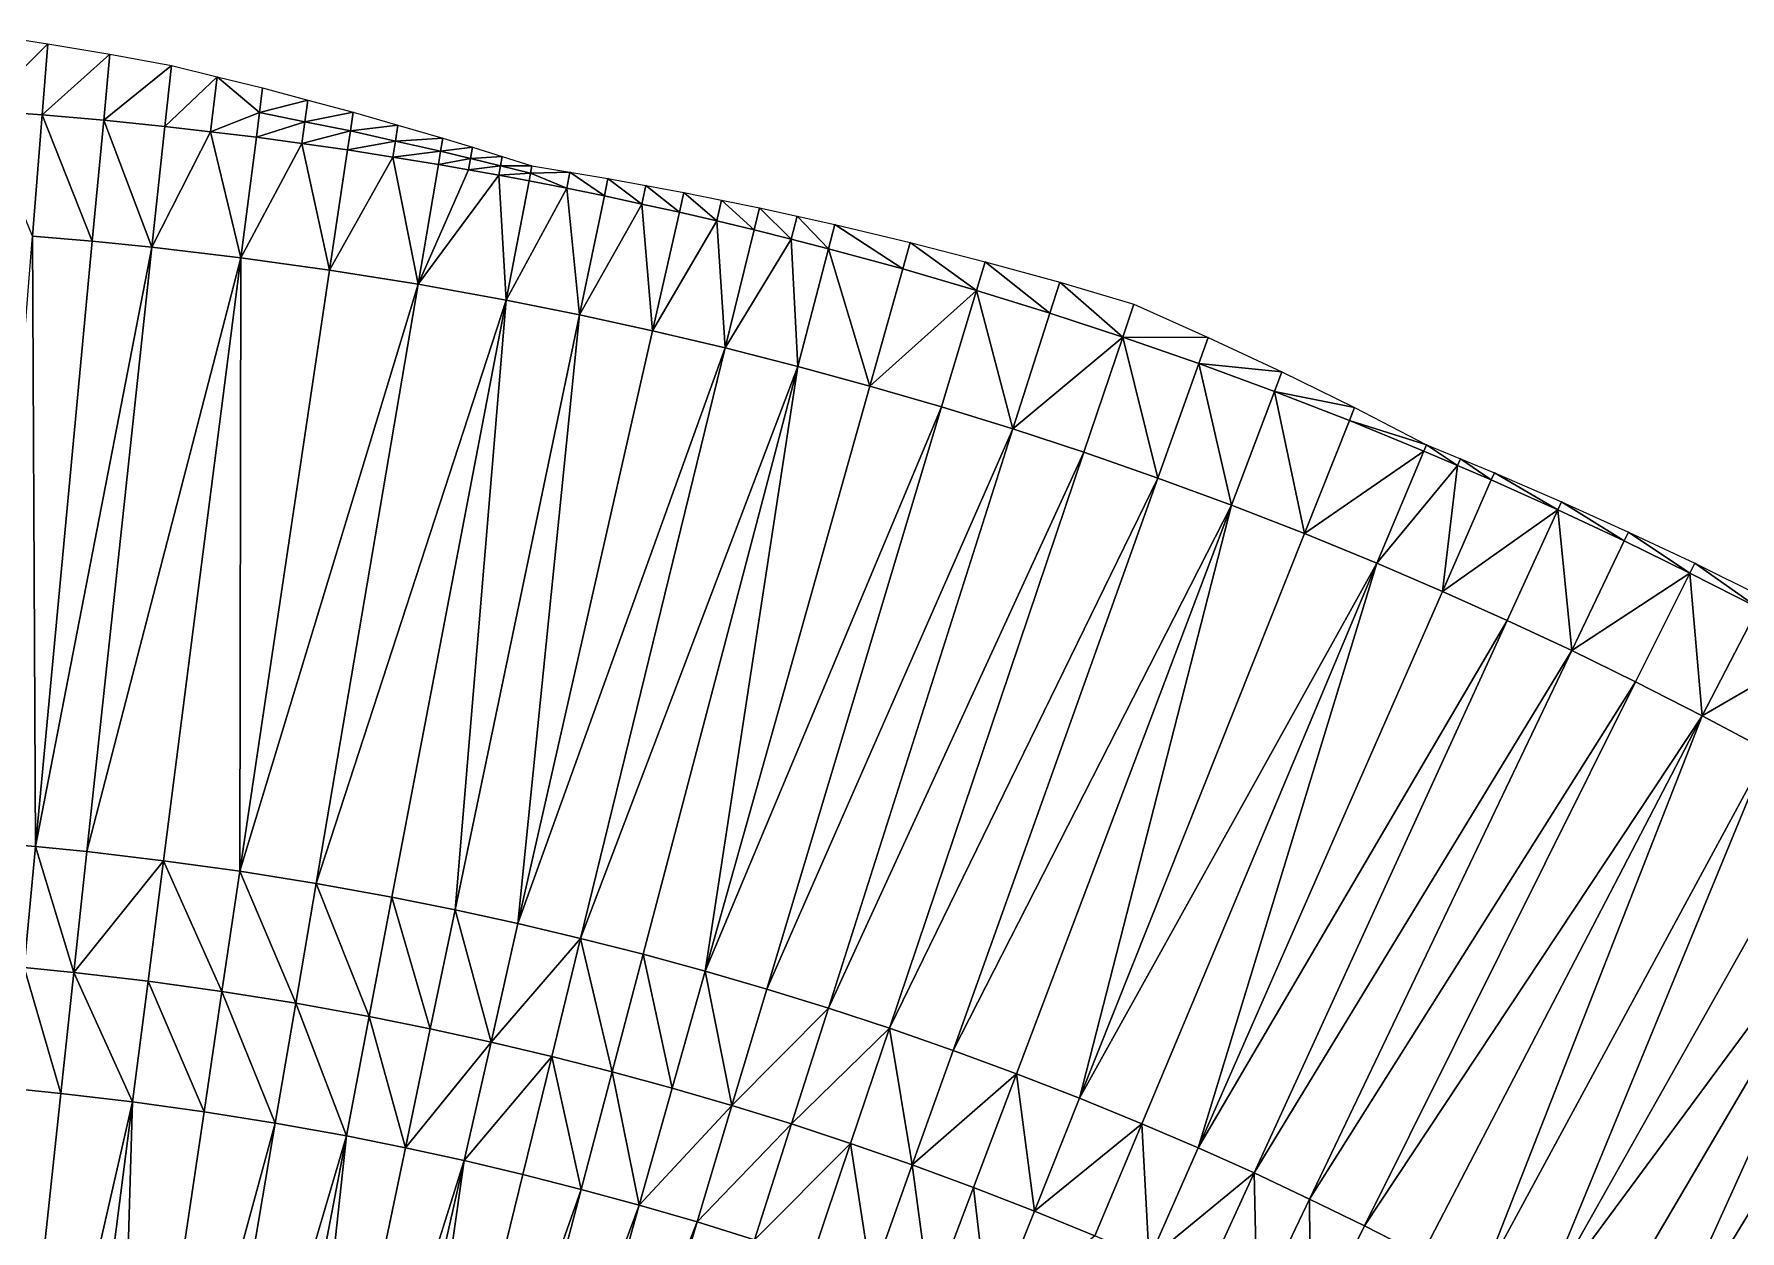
# Model space of a CAD drawing. Extents: x 2699 to 2890, y 1177 to 1225.
# Drawn here: x 2786.2 to 2803.32, y 1208.67 to 1220.67 of the extents above; entities that cross this region are included whole.
import ezdxf

# ---------------------------------------------------------------- set-up
doc = ezdxf.new("R2010")
doc.units = 0

msp = doc.modelspace()

# ---------------------------------------------------------------- linework, layer by layer
for points in [[(2785.666, 1219.902, 597.34), (2785.716, 1220.667, 597.148), (2786.339, 1220.57, 597.174)], [(2785.666, 1219.902, 597.34), (2786.339, 1220.57, 597.174), (2786.282, 1219.857, 597.353)], [(2786.282, 1219.857, 597.353), (2786.339, 1220.57, 597.174), (2786.96, 1220.465, 597.199)], [(2786.898, 1219.804, 597.365), (2786.282, 1219.857, 597.353), (2786.96, 1220.465, 597.199)], [(2786.898, 1219.804, 597.365), (2786.96, 1220.465, 597.199), (2787.578, 1220.351, 597.224)], [(2786.898, 1219.804, 597.365), (2787.578, 1220.351, 597.224), (2787.512, 1219.742, 597.377)], [(2787.512, 1219.742, 597.377), (2787.578, 1220.351, 597.224), (2788.036, 1220.239, 597.257)], [(2787.971, 1219.688, 597.386), (2787.512, 1219.742, 597.377), (2788.036, 1220.239, 597.257)], [(2787.971, 1219.688, 597.386), (2788.036, 1220.239, 597.257), (2788.461, 1219.881, 597.342)], [(2788.493, 1220.127, 597.29), (2788.461, 1219.881, 597.342), (2788.036, 1220.239, 597.257)], [(2788.461, 1219.881, 597.342), (2788.493, 1220.127, 597.29), (2788.947, 1220.006, 597.322)], [(2785.666, 1219.902, 597.34), (2786.282, 1219.857, 597.353), (2786.185, 1218.642, 597.389)], [(2788.917, 1219.788, 597.363), (2788.461, 1219.881, 597.342), (2788.947, 1220.006, 597.322)], [(2788.917, 1219.788, 597.363), (2788.947, 1220.006, 597.322), (2789.401, 1219.885, 597.354)], [(2789.373, 1219.696, 597.383), (2788.917, 1219.788, 597.363), (2789.401, 1219.885, 597.354)], [(2789.373, 1219.696, 597.383), (2789.401, 1219.885, 597.354), (2789.851, 1219.755, 597.386)], [(2786.784, 1218.59, 597.402), (2786.185, 1218.642, 597.389), (2786.282, 1219.857, 597.353)], [(2786.784, 1218.59, 597.402), (2786.282, 1219.857, 597.353), (2786.898, 1219.804, 597.365)], [(2786.784, 1218.59, 597.402), (2786.898, 1219.804, 597.365), (2787.382, 1218.53, 597.414)], [(2786.898, 1219.804, 597.365), (2787.512, 1219.742, 597.377), (2787.382, 1218.53, 597.414)], [(2787.971, 1219.688, 597.386), (2787.382, 1218.53, 597.414), (2787.512, 1219.742, 597.377)], [(2788.461, 1219.881, 597.342), (2788.43, 1219.634, 597.395), (2787.971, 1219.688, 597.386)], [(2788.917, 1219.788, 597.363), (2788.43, 1219.634, 597.395), (2788.461, 1219.881, 597.342)], [(2788.887, 1219.57, 597.404), (2788.43, 1219.634, 597.395), (2788.917, 1219.788, 597.363)], [(2788.917, 1219.788, 597.363), (2789.373, 1219.696, 597.383), (2788.887, 1219.57, 597.404)], [(2789.851, 1219.755, 597.386), (2789.826, 1219.595, 597.403), (2789.373, 1219.696, 597.383)], [(2789.826, 1219.595, 597.403), (2789.851, 1219.755, 597.386), (2790.302, 1219.625, 597.419)], [(2788.275, 1218.424, 597.432), (2787.382, 1218.53, 597.414), (2787.971, 1219.688, 597.386)], [(2788.275, 1218.424, 597.432), (2787.971, 1219.688, 597.386), (2788.43, 1219.634, 597.395)], [(2788.275, 1218.424, 597.432), (2788.43, 1219.634, 597.395), (2788.887, 1219.57, 597.404)], [(2788.887, 1219.57, 597.404), (2789.165, 1218.301, 597.449), (2788.275, 1218.424, 597.432)], [(2788.887, 1219.57, 597.404), (2789.373, 1219.696, 597.383), (2789.345, 1219.507, 597.412)], [(2788.887, 1219.57, 597.404), (2789.345, 1219.507, 597.412), (2789.165, 1218.301, 597.449)], [(2789.826, 1219.595, 597.403), (2789.345, 1219.507, 597.412), (2789.373, 1219.696, 597.383)], [(2789.801, 1219.434, 597.42), (2789.345, 1219.507, 597.412), (2789.826, 1219.595, 597.403)], [(2789.826, 1219.595, 597.403), (2790.279, 1219.493, 597.423), (2789.801, 1219.434, 597.42)], [(2790.279, 1219.493, 597.423), (2789.826, 1219.595, 597.403), (2790.302, 1219.625, 597.419)], [(2790.279, 1219.493, 597.423), (2790.302, 1219.625, 597.419), (2790.599, 1219.533, 597.44)], [(2789.801, 1219.434, 597.42), (2789.165, 1218.301, 597.449), (2789.345, 1219.507, 597.412)], [(2790.052, 1218.159, 597.465), (2789.165, 1218.301, 597.449), (2789.801, 1219.434, 597.42)], [(2789.801, 1219.434, 597.42), (2790.279, 1219.493, 597.423), (2790.257, 1219.361, 597.428)], [(2790.052, 1218.159, 597.465), (2789.801, 1219.434, 597.42), (2790.257, 1219.361, 597.428)], [(2790.58, 1219.419, 597.436), (2790.257, 1219.361, 597.428), (2790.279, 1219.493, 597.423)], [(2790.58, 1219.419, 597.436), (2790.56, 1219.306, 597.433), (2790.257, 1219.361, 597.428)], [(2790.58, 1219.419, 597.436), (2790.279, 1219.493, 597.423), (2790.599, 1219.533, 597.44)], [(2790.88, 1219.346, 597.449), (2790.56, 1219.306, 597.433), (2790.58, 1219.419, 597.436)], [(2790.58, 1219.419, 597.436), (2790.599, 1219.533, 597.44), (2790.897, 1219.44, 597.461)], [(2790.88, 1219.346, 597.449), (2790.58, 1219.419, 597.436), (2790.897, 1219.44, 597.461)], [(2790.88, 1219.346, 597.449), (2790.897, 1219.44, 597.461), (2791.194, 1219.347, 597.482)], [(2790.052, 1218.159, 597.465), (2790.257, 1219.361, 597.428), (2790.56, 1219.306, 597.433)], [(2790.052, 1218.159, 597.465), (2790.56, 1219.306, 597.433), (2790.863, 1219.252, 597.438)], [(2790.863, 1219.252, 597.438), (2790.937, 1217.999, 597.48), (2790.052, 1218.159, 597.465)], [(2790.863, 1219.252, 597.438), (2790.56, 1219.306, 597.433), (2790.88, 1219.346, 597.449)], [(2790.88, 1219.346, 597.449), (2791.18, 1219.272, 597.463), (2790.863, 1219.252, 597.438)], [(2791.18, 1219.272, 597.463), (2791.166, 1219.197, 597.443), (2790.863, 1219.252, 597.438)], [(2790.863, 1219.252, 597.438), (2791.166, 1219.197, 597.443), (2790.937, 1217.999, 597.48)], [(2790.88, 1219.346, 597.449), (2791.194, 1219.347, 597.482), (2791.18, 1219.272, 597.463)], [(2791.18, 1219.272, 597.463), (2791.544, 1219.121, 597.45), (2791.166, 1219.197, 597.443)], [(2791.576, 1219.283, 597.48), (2791.18, 1219.272, 597.463), (2791.194, 1219.347, 597.482)], [(2791.18, 1219.272, 597.463), (2791.576, 1219.283, 597.48), (2791.544, 1219.121, 597.45)], [(2791.544, 1219.121, 597.45), (2791.576, 1219.283, 597.48), (2791.922, 1219.046, 597.456)], [(2791.576, 1219.283, 597.48), (2791.958, 1219.219, 597.478), (2791.922, 1219.046, 597.456)], [(2792.298, 1218.963, 597.462), (2791.922, 1219.046, 597.456), (2791.958, 1219.219, 597.478)], [(2792.298, 1218.963, 597.462), (2791.958, 1219.219, 597.478), (2792.339, 1219.149, 597.476)], [(2791.544, 1219.121, 597.45), (2790.937, 1217.999, 597.48), (2791.166, 1219.197, 597.443)], [(2791.544, 1219.121, 597.45), (2791.672, 1217.852, 597.492), (2790.937, 1217.999, 597.48)], [(2791.544, 1219.121, 597.45), (2791.922, 1219.046, 597.456), (2791.672, 1217.852, 597.492)], [(2791.672, 1217.852, 597.492), (2791.922, 1219.046, 597.456), (2792.298, 1218.963, 597.462)], [(2792.298, 1218.963, 597.462), (2792.339, 1219.149, 597.476), (2792.675, 1218.881, 597.467)], [(2792.339, 1219.149, 597.476), (2792.719, 1219.078, 597.474), (2792.675, 1218.881, 597.467)], [(2793.05, 1218.793, 597.473), (2792.675, 1218.881, 597.467), (2792.719, 1219.078, 597.474)], [(2793.099, 1219.001, 597.472), (2793.05, 1218.793, 597.473), (2792.719, 1219.078, 597.474)], [(2792.298, 1218.963, 597.462), (2792.405, 1217.692, 597.504), (2791.672, 1217.852, 597.492)], [(2792.298, 1218.963, 597.462), (2792.675, 1218.881, 597.467), (2792.405, 1217.692, 597.504)], [(2793.05, 1218.793, 597.473), (2792.405, 1217.692, 597.504), (2792.675, 1218.881, 597.467)], [(2793.425, 1218.704, 597.479), (2793.05, 1218.793, 597.473), (2793.099, 1219.001, 597.472)], [(2793.099, 1219.001, 597.472), (2793.479, 1218.924, 597.47), (2793.425, 1218.704, 597.479)], [(2793.798, 1218.609, 597.484), (2793.425, 1218.704, 597.479), (2793.479, 1218.924, 597.47)], [(2793.798, 1218.609, 597.484), (2793.479, 1218.924, 597.47), (2793.857, 1218.841, 597.467)], [(2793.135, 1217.52, 597.515), (2792.405, 1217.692, 597.504), (2793.05, 1218.793, 597.473)], [(2793.135, 1217.52, 597.515), (2793.05, 1218.793, 597.473), (2793.425, 1218.704, 597.479)], [(2793.798, 1218.609, 597.484), (2793.135, 1217.52, 597.515), (2793.425, 1218.704, 597.479)], [(2793.798, 1218.609, 597.484), (2793.857, 1218.841, 597.467), (2794.172, 1218.514, 597.489)], [(2793.857, 1218.841, 597.467), (2794.236, 1218.757, 597.465), (2794.172, 1218.514, 597.489)], [(2794.916, 1218.312, 597.499), (2794.172, 1218.514, 597.489), (2794.236, 1218.757, 597.465)], [(2794.99, 1218.577, 597.459), (2794.916, 1218.312, 597.499), (2794.236, 1218.757, 597.465)], [(2786.215, 1212.521, 597.219), (2785.699, 1212.565, 597.206), (2786.185, 1218.642, 597.389)], [(2786.215, 1212.521, 597.219), (2786.185, 1218.642, 597.389), (2786.784, 1218.59, 597.402)], [(2786.215, 1212.521, 597.219), (2786.784, 1218.59, 597.402), (2787.382, 1218.53, 597.414)], [(2786.215, 1212.521, 597.219), (2787.382, 1218.53, 597.414), (2786.73, 1212.469, 597.231)], [(2786.73, 1212.469, 597.231), (2787.382, 1218.53, 597.414), (2788.275, 1218.424, 597.432)], [(2793.135, 1217.52, 597.515), (2793.798, 1218.609, 597.484), (2793.862, 1217.335, 597.526)], [(2793.862, 1217.335, 597.526), (2793.798, 1218.609, 597.484), (2794.172, 1218.514, 597.489)], [(2794.916, 1218.312, 597.499), (2794.99, 1218.577, 597.459), (2795.656, 1218.097, 597.509)], [(2794.99, 1218.577, 597.459), (2795.742, 1218.384, 597.453), (2795.656, 1218.097, 597.509)], [(2787.499, 1212.378, 597.249), (2786.73, 1212.469, 597.231), (2788.275, 1218.424, 597.432)], [(2787.499, 1212.378, 597.249), (2788.275, 1218.424, 597.432), (2788.265, 1212.272, 597.266)], [(2788.275, 1218.424, 597.432), (2789.165, 1218.301, 597.449), (2788.265, 1212.272, 597.266)], [(2794.585, 1217.138, 597.536), (2793.862, 1217.335, 597.526), (2794.172, 1218.514, 597.489)], [(2794.585, 1217.138, 597.536), (2794.172, 1218.514, 597.489), (2794.916, 1218.312, 597.499)], [(2796.392, 1217.869, 597.518), (2795.656, 1218.097, 597.509), (2795.742, 1218.384, 597.453)], [(2796.392, 1217.869, 597.518), (2795.742, 1218.384, 597.453), (2796.491, 1218.178, 597.446)], [(2788.265, 1212.272, 597.266), (2789.165, 1218.301, 597.449), (2790.052, 1218.159, 597.465)], [(2794.585, 1217.138, 597.536), (2794.916, 1218.312, 597.499), (2795.656, 1218.097, 597.509)], [(2796.392, 1217.869, 597.518), (2796.491, 1218.178, 597.446), (2797.125, 1217.628, 597.527)], [(2796.491, 1218.178, 597.446), (2797.236, 1217.959, 597.439), (2797.125, 1217.628, 597.527)], [(2789.029, 1212.15, 597.282), (2788.265, 1212.272, 597.266), (2790.052, 1218.159, 597.465)], [(2789.029, 1212.15, 597.282), (2790.052, 1218.159, 597.465), (2790.937, 1217.999, 597.48)], [(2794.585, 1217.138, 597.536), (2795.656, 1218.097, 597.509), (2795.305, 1216.929, 597.546)], [(2796.022, 1216.707, 597.555), (2795.305, 1216.929, 597.546), (2795.656, 1218.097, 597.509)], [(2796.022, 1216.707, 597.555), (2795.656, 1218.097, 597.509), (2796.392, 1217.869, 597.518)], [(2789.029, 1212.15, 597.282), (2790.937, 1217.999, 597.48), (2789.791, 1212.012, 597.297)], [(2790.424, 1211.885, 597.309), (2789.791, 1212.012, 597.297), (2790.937, 1217.999, 597.48)], [(2791.672, 1217.852, 597.492), (2790.424, 1211.885, 597.309), (2790.937, 1217.999, 597.48)], [(2790.424, 1211.885, 597.309), (2791.672, 1217.852, 597.492), (2791.055, 1211.748, 597.321)], [(2791.672, 1217.852, 597.492), (2792.405, 1217.692, 597.504), (2791.055, 1211.748, 597.321)], [(2796.022, 1216.707, 597.555), (2796.392, 1217.869, 597.518), (2797.125, 1217.628, 597.527)], [(2797.236, 1217.959, 597.439), (2797.982, 1217.626, 597.465), (2797.125, 1217.628, 597.527)], [(2791.055, 1211.748, 597.321), (2792.405, 1217.692, 597.504), (2793.135, 1217.52, 597.515)], [(2791.684, 1211.599, 597.332), (2791.055, 1211.748, 597.321), (2793.135, 1217.52, 597.515)], [(2791.684, 1211.599, 597.332), (2793.135, 1217.52, 597.515), (2793.862, 1217.335, 597.526)], [(2796.022, 1216.707, 597.555), (2797.125, 1217.628, 597.527), (2796.734, 1216.473, 597.563)], [(2797.477, 1216.215, 597.572), (2796.734, 1216.473, 597.563), (2797.125, 1217.628, 597.527)], [(2797.888, 1217.363, 597.535), (2797.125, 1217.628, 597.527), (2797.982, 1217.626, 597.465)], [(2797.888, 1217.363, 597.535), (2797.477, 1216.215, 597.572), (2797.125, 1217.628, 597.527)], [(2797.888, 1217.363, 597.535), (2797.982, 1217.626, 597.465), (2798.72, 1217.28, 597.49)], [(2791.684, 1211.599, 597.332), (2793.862, 1217.335, 597.526), (2792.31, 1211.44, 597.343)], [(2792.933, 1211.27, 597.353), (2792.31, 1211.44, 597.343), (2793.862, 1217.335, 597.526)], [(2794.585, 1217.138, 597.536), (2792.933, 1211.27, 597.353), (2793.862, 1217.335, 597.526)], [(2797.477, 1216.215, 597.572), (2797.888, 1217.363, 597.535), (2798.214, 1215.943, 597.579)], [(2797.888, 1217.363, 597.535), (2798.72, 1217.28, 597.49), (2798.646, 1217.084, 597.543)], [(2797.888, 1217.363, 597.535), (2798.646, 1217.084, 597.543), (2798.214, 1215.943, 597.579)], [(2798.646, 1217.084, 597.543), (2798.72, 1217.28, 597.49), (2799.45, 1216.921, 597.515)], [(2792.933, 1211.27, 597.353), (2794.585, 1217.138, 597.536), (2795.305, 1216.929, 597.546)], [(2798.947, 1215.659, 597.587), (2798.214, 1215.943, 597.579), (2798.646, 1217.084, 597.543)], [(2798.947, 1215.659, 597.587), (2798.646, 1217.084, 597.543), (2799.399, 1216.791, 597.55)], [(2799.399, 1216.791, 597.55), (2798.646, 1217.084, 597.543), (2799.45, 1216.921, 597.515)], [(2792.933, 1211.27, 597.353), (2795.305, 1216.929, 597.546), (2793.553, 1211.09, 597.363)], [(2793.553, 1211.09, 597.363), (2795.305, 1216.929, 597.546), (2796.022, 1216.707, 597.555)], [(2799.399, 1216.791, 597.55), (2799.45, 1216.921, 597.515), (2800.173, 1216.549, 597.539)], [(2794.17, 1210.899, 597.372), (2793.553, 1211.09, 597.363), (2796.022, 1216.707, 597.555)], [(2794.17, 1210.899, 597.372), (2796.022, 1216.707, 597.555), (2796.734, 1216.473, 597.563)], [(2798.947, 1215.659, 597.587), (2799.399, 1216.791, 597.55), (2800.146, 1216.485, 597.557)], [(2799.399, 1216.791, 597.55), (2800.173, 1216.549, 597.539), (2800.146, 1216.485, 597.557)], [(2794.17, 1210.899, 597.372), (2796.734, 1216.473, 597.563), (2794.783, 1210.698, 597.38)], [(2794.783, 1210.698, 597.38), (2796.734, 1216.473, 597.563), (2797.477, 1216.215, 597.572)], [(2798.947, 1215.659, 597.587), (2800.146, 1216.485, 597.557), (2799.674, 1215.361, 597.593)], [(2800.483, 1216.341, 597.559), (2799.674, 1215.361, 597.593), (2800.146, 1216.485, 597.557)], [(2800.483, 1216.341, 597.559), (2800.146, 1216.485, 597.557), (2800.173, 1216.549, 597.539)], [(2800.513, 1216.409, 597.548), (2800.483, 1216.341, 597.559), (2800.173, 1216.549, 597.539)], [(2800.483, 1216.341, 597.559), (2800.331, 1215.079, 597.599), (2799.674, 1215.361, 597.593)], [(2800.821, 1216.196, 597.562), (2800.331, 1215.079, 597.599), (2800.483, 1216.341, 597.559)], [(2800.513, 1216.409, 597.548), (2800.821, 1216.196, 597.562), (2800.483, 1216.341, 597.559)], [(2800.513, 1216.409, 597.548), (2800.853, 1216.268, 597.556), (2800.821, 1216.196, 597.562)], [(2795.423, 1210.475, 597.389), (2794.783, 1210.698, 597.38), (2797.477, 1216.215, 597.572)], [(2795.423, 1210.475, 597.389), (2797.477, 1216.215, 597.572), (2798.214, 1215.943, 597.579)], [(2800.331, 1215.079, 597.599), (2800.821, 1216.196, 597.562), (2801.49, 1215.895, 597.568)], [(2800.821, 1216.196, 597.562), (2800.853, 1216.268, 597.556), (2801.49, 1215.895, 597.568)], [(2800.853, 1216.268, 597.556), (2801.527, 1215.977, 597.573), (2801.49, 1215.895, 597.568)], [(2802.155, 1215.584, 597.574), (2801.49, 1215.895, 597.568), (2801.527, 1215.977, 597.573)], [(2802.155, 1215.584, 597.574), (2801.527, 1215.977, 597.573), (2802.197, 1215.674, 597.59)], [(2795.423, 1210.475, 597.389), (2798.214, 1215.943, 597.579), (2796.058, 1210.242, 597.396)], [(2796.689, 1209.997, 597.404), (2796.058, 1210.242, 597.396), (2798.214, 1215.943, 597.579)], [(2796.689, 1209.997, 597.404), (2798.214, 1215.943, 597.579), (2798.947, 1215.659, 597.587)], [(2800.331, 1215.079, 597.599), (2801.49, 1215.895, 597.568), (2800.982, 1214.787, 597.605)], [(2801.629, 1214.484, 597.61), (2800.982, 1214.787, 597.605), (2801.49, 1215.895, 597.568)], [(2801.629, 1214.484, 597.61), (2801.49, 1215.895, 597.568), (2802.155, 1215.584, 597.574)], [(2796.689, 1209.997, 597.404), (2798.947, 1215.659, 597.587), (2799.674, 1215.361, 597.593)], [(2802.155, 1215.584, 597.574), (2802.197, 1215.674, 597.59), (2802.814, 1215.262, 597.58)], [(2802.197, 1215.674, 597.59), (2802.863, 1215.36, 597.607), (2802.814, 1215.262, 597.58)], [(2801.629, 1214.484, 597.61), (2802.155, 1215.584, 597.574), (2802.814, 1215.262, 597.58)], [(2796.689, 1209.997, 597.404), (2799.674, 1215.361, 597.593), (2797.315, 1209.74, 597.41)], [(2797.88, 1209.498, 597.416), (2797.315, 1209.74, 597.41), (2799.674, 1215.361, 597.593)], [(2800.331, 1215.079, 597.599), (2797.88, 1209.498, 597.416), (2799.674, 1215.361, 597.593)], [(2803.501, 1214.912, 597.586), (2802.814, 1215.262, 597.58), (2802.863, 1215.36, 597.607)], [(2803.555, 1215.016, 597.615), (2803.501, 1214.912, 597.586), (2802.863, 1215.36, 597.607)], [(2801.629, 1214.484, 597.61), (2802.814, 1215.262, 597.58), (2802.27, 1214.171, 597.616)], [(2802.938, 1213.831, 597.622), (2802.27, 1214.171, 597.616), (2802.814, 1215.262, 597.58)], [(2803.501, 1214.912, 597.586), (2802.938, 1213.831, 597.622), (2802.814, 1215.262, 597.58)], [(2797.88, 1209.498, 597.416), (2800.331, 1215.079, 597.599), (2800.982, 1214.787, 597.605)], [(2797.88, 1209.498, 597.416), (2800.982, 1214.787, 597.605), (2798.441, 1209.246, 597.422)], [(2798.441, 1209.246, 597.422), (2800.982, 1214.787, 597.605), (2801.629, 1214.484, 597.61)], [(2802.938, 1213.831, 597.622), (2803.501, 1214.912, 597.586), (2804.182, 1214.551, 597.592)], [(2798.998, 1208.985, 597.428), (2798.441, 1209.246, 597.422), (2801.629, 1214.484, 597.61)], [(2798.998, 1208.985, 597.428), (2801.629, 1214.484, 597.61), (2802.27, 1214.171, 597.616)], [(2802.938, 1213.831, 597.622), (2804.182, 1214.551, 597.592), (2803.601, 1213.479, 597.628)], [(2798.998, 1208.985, 597.428), (2802.27, 1214.171, 597.616), (2799.55, 1208.715, 597.433)], [(2802.938, 1213.831, 597.622), (2799.55, 1208.715, 597.433), (2802.27, 1214.171, 597.616)], [(2800.126, 1208.422, 597.439), (2799.55, 1208.715, 597.433), (2802.938, 1213.831, 597.622)], [(2800.126, 1208.422, 597.439), (2802.938, 1213.831, 597.622), (2800.696, 1208.119, 597.445)], [(2802.938, 1213.831, 597.622), (2803.601, 1213.479, 597.628), (2800.696, 1208.119, 597.445)], [(2801.261, 1207.807, 597.451), (2800.696, 1208.119, 597.445), (2803.601, 1213.479, 597.628)], [(2801.261, 1207.807, 597.451), (2803.601, 1213.479, 597.628), (2804.257, 1213.116, 597.634)], [(2801.261, 1207.807, 597.451), (2804.257, 1213.116, 597.634), (2804.907, 1212.742, 597.64)], [(2801.261, 1207.807, 597.451), (2804.907, 1212.742, 597.64), (2801.821, 1207.485, 597.457)], [(2802.375, 1207.153, 597.464), (2801.821, 1207.485, 597.457), (2804.907, 1212.742, 597.64)], [(2802.375, 1207.153, 597.464), (2804.907, 1212.742, 597.64), (2805.551, 1212.357, 597.646)], [(2786.101, 1211.307, 597.182), (2785.699, 1212.565, 597.206), (2786.215, 1212.521, 597.219)], [(2786.101, 1211.307, 597.182), (2786.215, 1212.521, 597.219), (2786.6, 1211.256, 597.195)], [(2786.215, 1212.521, 597.219), (2786.73, 1212.469, 597.231), (2786.6, 1211.256, 597.195)], [(2786.73, 1212.469, 597.231), (2787.499, 1212.378, 597.249), (2786.6, 1211.256, 597.195)], [(2787.343, 1211.169, 597.212), (2786.6, 1211.256, 597.195), (2787.499, 1212.378, 597.249)], [(2787.343, 1211.169, 597.212), (2787.499, 1212.378, 597.249), (2788.085, 1211.066, 597.229)], [(2787.499, 1212.378, 597.249), (2788.265, 1212.272, 597.266), (2788.085, 1211.066, 597.229)], [(2802.375, 1207.153, 597.464), (2805.551, 1212.357, 597.646), (2806.188, 1211.961, 597.652)], [(2788.825, 1210.948, 597.245), (2788.085, 1211.066, 597.229), (2788.265, 1212.272, 597.266)], [(2788.825, 1210.948, 597.245), (2788.265, 1212.272, 597.266), (2789.029, 1212.15, 597.282)], [(2788.825, 1210.948, 597.245), (2789.029, 1212.15, 597.282), (2789.562, 1210.815, 597.261)], [(2789.029, 1212.15, 597.282), (2789.791, 1212.012, 597.297), (2789.562, 1210.815, 597.261)], [(2790.175, 1210.692, 597.273), (2789.562, 1210.815, 597.261), (2789.791, 1212.012, 597.297)], [(2790.424, 1211.885, 597.309), (2790.175, 1210.692, 597.273), (2789.791, 1212.012, 597.297)], [(2790.175, 1210.692, 597.273), (2790.424, 1211.885, 597.309), (2790.785, 1210.559, 597.285)], [(2790.424, 1211.885, 597.309), (2791.055, 1211.748, 597.321), (2790.785, 1210.559, 597.285)], [(2802.375, 1207.153, 597.464), (2806.188, 1211.961, 597.652), (2802.924, 1206.812, 597.47)], [(2803.466, 1206.461, 597.476), (2802.924, 1206.812, 597.47), (2806.188, 1211.961, 597.652)], [(2790.785, 1210.559, 597.285), (2791.055, 1211.748, 597.321), (2791.684, 1211.599, 597.332)], [(2791.394, 1210.415, 597.296), (2790.785, 1210.559, 597.285), (2791.684, 1211.599, 597.332)], [(2791.394, 1210.415, 597.296), (2791.684, 1211.599, 597.332), (2791.999, 1210.261, 597.306)], [(2791.684, 1211.599, 597.332), (2792.31, 1211.44, 597.343), (2791.999, 1210.261, 597.306)], [(2792.602, 1210.097, 597.317), (2791.999, 1210.261, 597.306), (2792.31, 1211.44, 597.343)], [(2792.933, 1211.27, 597.353), (2792.602, 1210.097, 597.317), (2792.31, 1211.44, 597.343)], [(2785.987, 1210.093, 597.219), (2786.101, 1211.307, 597.182), (2786.469, 1210.044, 597.231)], [(2786.101, 1211.307, 597.182), (2786.6, 1211.256, 597.195), (2786.469, 1210.044, 597.231)], [(2787.188, 1209.959, 597.249), (2786.469, 1210.044, 597.231), (2786.6, 1211.256, 597.195)], [(2787.343, 1211.169, 597.212), (2787.188, 1209.959, 597.249), (2786.6, 1211.256, 597.195)], [(2787.188, 1209.959, 597.249), (2787.343, 1211.169, 597.212), (2787.905, 1209.86, 597.266)], [(2787.343, 1211.169, 597.212), (2788.085, 1211.066, 597.229), (2787.905, 1209.86, 597.266)], [(2792.602, 1210.097, 597.317), (2792.933, 1211.27, 597.353), (2793.202, 1209.922, 597.326)], [(2792.933, 1211.27, 597.353), (2793.553, 1211.09, 597.363), (2793.202, 1209.922, 597.326)], [(2788.62, 1209.746, 597.282), (2787.905, 1209.86, 597.266), (2788.085, 1211.066, 597.229)], [(2788.62, 1209.746, 597.282), (2788.085, 1211.066, 597.229), (2788.825, 1210.948, 597.245)], [(2793.202, 1209.922, 597.326), (2793.553, 1211.09, 597.363), (2794.17, 1210.899, 597.372)], [(2788.62, 1209.746, 597.282), (2788.825, 1210.948, 597.245), (2789.333, 1209.617, 597.297)], [(2788.825, 1210.948, 597.245), (2789.562, 1210.815, 597.261), (2789.333, 1209.617, 597.297)], [(2789.925, 1209.498, 597.309), (2789.333, 1209.617, 597.297), (2789.562, 1210.815, 597.261)], [(2790.175, 1210.692, 597.273), (2789.925, 1209.498, 597.309), (2789.562, 1210.815, 597.261)], [(2793.799, 1209.738, 597.335), (2793.202, 1209.922, 597.326), (2794.17, 1210.899, 597.372)], [(2793.799, 1209.738, 597.335), (2794.17, 1210.899, 597.372), (2794.783, 1210.698, 597.38)], [(2789.925, 1209.498, 597.309), (2790.175, 1210.692, 597.273), (2790.785, 1210.559, 597.285)], [(2793.799, 1209.738, 597.335), (2794.783, 1210.698, 597.38), (2794.393, 1209.543, 597.344)], [(2795.012, 1209.327, 597.352), (2794.393, 1209.543, 597.344), (2794.783, 1210.698, 597.38)], [(2795.012, 1209.327, 597.352), (2794.783, 1210.698, 597.38), (2795.423, 1210.475, 597.389)], [(2789.925, 1209.498, 597.309), (2790.785, 1210.559, 597.285), (2790.515, 1209.37, 597.321)], [(2790.515, 1209.37, 597.321), (2790.785, 1210.559, 597.285), (2791.394, 1210.415, 597.296)], [(2795.012, 1209.327, 597.352), (2795.423, 1210.475, 597.389), (2796.058, 1210.242, 597.396)], [(2791.103, 1209.231, 597.332), (2790.515, 1209.37, 597.321), (2791.394, 1210.415, 597.296)], [(2791.103, 1209.231, 597.332), (2791.394, 1210.415, 597.296), (2791.689, 1209.082, 597.343)], [(2791.394, 1210.415, 597.296), (2791.999, 1210.261, 597.306), (2791.689, 1209.082, 597.343)], [(2792.272, 1208.923, 597.353), (2791.689, 1209.082, 597.343), (2791.999, 1210.261, 597.306)], [(2792.602, 1210.097, 597.317), (2792.272, 1208.923, 597.353), (2791.999, 1210.261, 597.306)], [(2795.012, 1209.327, 597.352), (2796.058, 1210.242, 597.396), (2795.627, 1209.101, 597.36)], [(2796.237, 1208.864, 597.367), (2795.627, 1209.101, 597.36), (2796.058, 1210.242, 597.396)], [(2796.237, 1208.864, 597.367), (2796.058, 1210.242, 597.396), (2796.689, 1209.997, 597.404)], [(2785.987, 1210.093, 597.219), (2786.469, 1210.044, 597.231), (2785.817, 1203.983, 597.17)], [(2786.469, 1210.044, 597.231), (2787.188, 1209.959, 597.249), (2785.817, 1203.983, 597.17)], [(2786.412, 1203.913, 597.194), (2785.817, 1203.983, 597.17), (2787.188, 1209.959, 597.249)], [(2786.412, 1203.913, 597.194), (2787.188, 1209.959, 597.249), (2787.006, 1203.831, 597.218)], [(2787.188, 1209.959, 597.249), (2787.905, 1209.86, 597.266), (2787.006, 1203.831, 597.218)], [(2792.272, 1208.923, 597.353), (2792.602, 1210.097, 597.317), (2793.202, 1209.922, 597.326)], [(2796.237, 1208.864, 597.367), (2796.689, 1209.997, 597.404), (2797.315, 1209.74, 597.41)], [(2787.006, 1203.831, 597.218), (2787.905, 1209.86, 597.266), (2788.62, 1209.746, 597.282)], [(2792.272, 1208.923, 597.353), (2793.202, 1209.922, 597.326), (2792.852, 1208.755, 597.363)], [(2792.852, 1208.755, 597.363), (2793.202, 1209.922, 597.326), (2793.799, 1209.738, 597.335)], [(2787.597, 1203.736, 597.24), (2787.006, 1203.831, 597.218), (2788.62, 1209.746, 597.282)], [(2787.597, 1203.736, 597.24), (2788.62, 1209.746, 597.282), (2789.333, 1209.617, 597.297)], [(2787.597, 1203.736, 597.24), (2789.333, 1209.617, 597.297), (2788.187, 1203.63, 597.262)], [(2788.677, 1203.532, 597.28), (2788.187, 1203.63, 597.262), (2789.333, 1209.617, 597.297)], [(2789.925, 1209.498, 597.309), (2788.677, 1203.532, 597.28), (2789.333, 1209.617, 597.297)], [(2793.429, 1208.576, 597.372), (2792.852, 1208.755, 597.363), (2793.799, 1209.738, 597.335)], [(2793.429, 1208.576, 597.372), (2793.799, 1209.738, 597.335), (2794.393, 1209.543, 597.344)], [(2796.237, 1208.864, 597.367), (2797.315, 1209.74, 597.41), (2796.843, 1208.616, 597.374)], [(2797.39, 1208.381, 597.379), (2796.843, 1208.616, 597.374), (2797.315, 1209.74, 597.41)], [(2797.88, 1209.498, 597.416), (2797.39, 1208.381, 597.379), (2797.315, 1209.74, 597.41)], [(2788.677, 1203.532, 597.28), (2789.925, 1209.498, 597.309), (2790.515, 1209.37, 597.321)], [(2793.429, 1208.576, 597.372), (2794.393, 1209.543, 597.344), (2794.003, 1208.388, 597.38)], [(2794.601, 1208.18, 597.389), (2794.003, 1208.388, 597.38), (2794.393, 1209.543, 597.344)], [(2795.012, 1209.327, 597.352), (2794.601, 1208.18, 597.389), (2794.393, 1209.543, 597.344)], [(2797.39, 1208.381, 597.379), (2797.88, 1209.498, 597.416), (2798.441, 1209.246, 597.422)], [(2788.677, 1203.532, 597.28), (2790.515, 1209.37, 597.321), (2789.166, 1203.425, 597.297)], [(2789.652, 1203.31, 597.313), (2789.166, 1203.425, 597.297), (2790.515, 1209.37, 597.321)], [(2789.652, 1203.31, 597.313), (2790.515, 1209.37, 597.321), (2791.103, 1209.231, 597.332)], [(2794.601, 1208.18, 597.389), (2795.012, 1209.327, 597.352), (2795.195, 1207.961, 597.396)], [(2795.012, 1209.327, 597.352), (2795.627, 1209.101, 597.36), (2795.195, 1207.961, 597.396)], [(2789.652, 1203.31, 597.313), (2791.103, 1209.231, 597.332), (2791.689, 1209.082, 597.343)], [(2795.786, 1207.732, 597.404), (2795.195, 1207.961, 597.396), (2795.627, 1209.101, 597.36)], [(2795.786, 1207.732, 597.404), (2795.627, 1209.101, 597.36), (2796.237, 1208.864, 597.367)], [(2797.39, 1208.381, 597.379), (2798.441, 1209.246, 597.422), (2797.933, 1208.138, 597.385)], [(2798.472, 1207.885, 597.391), (2797.933, 1208.138, 597.385), (2798.441, 1209.246, 597.422)], [(2798.472, 1207.885, 597.391), (2798.441, 1209.246, 597.422), (2798.998, 1208.985, 597.428)], [(2789.652, 1203.31, 597.313), (2791.689, 1209.082, 597.343), (2790.137, 1203.187, 597.329)], [(2790.137, 1203.187, 597.329), (2791.689, 1209.082, 597.343), (2792.272, 1208.923, 597.353)], [(2798.472, 1207.885, 597.391), (2798.998, 1208.985, 597.428), (2799.006, 1207.624, 597.397)], [(2798.998, 1208.985, 597.428), (2799.55, 1208.715, 597.433), (2799.006, 1207.624, 597.397)], [(2790.619, 1203.056, 597.345), (2790.137, 1203.187, 597.329), (2792.272, 1208.923, 597.353)], [(2790.619, 1203.056, 597.345), (2792.272, 1208.923, 597.353), (2792.852, 1208.755, 597.363)], [(2795.786, 1207.732, 597.404), (2796.237, 1208.864, 597.367), (2796.843, 1208.616, 597.374)], [(2790.619, 1203.056, 597.345), (2792.852, 1208.755, 597.363), (2791.099, 1202.916, 597.36)], [(2791.099, 1202.916, 597.36), (2792.852, 1208.755, 597.363), (2793.429, 1208.576, 597.372)], [(2799.006, 1207.624, 597.397), (2799.55, 1208.715, 597.433), (2800.126, 1208.422, 597.439)]]:
    msp.add_3dface(points)

doc.saveas('drawing.dxf')
